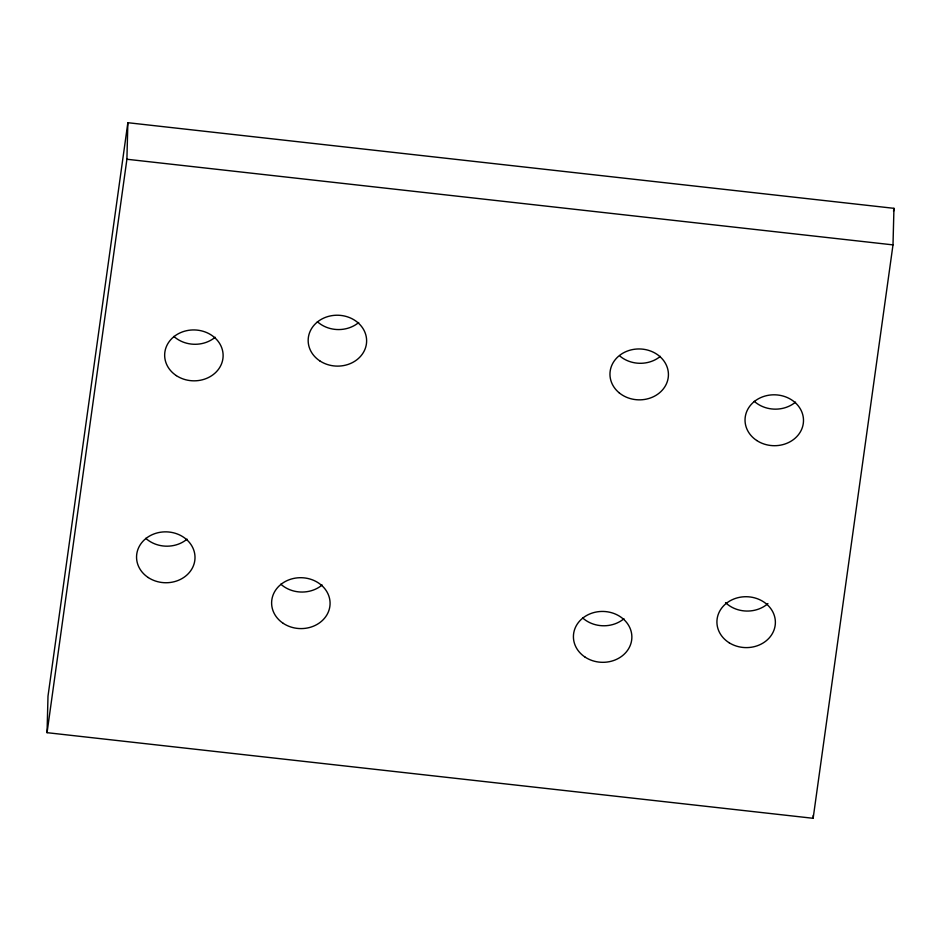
<?xml version="1.0" encoding="UTF-8"?>
<svg xmlns="http://www.w3.org/2000/svg" width="941" height="941" viewBox="0 0 941 941"><rect width="100%" height="100%" fill="white"/><g stroke="black" fill="none" stroke-linecap="round" stroke-linejoin="round"><path stroke-width="1.41" d="M47.05 732.674L48.003 696.117L127.858 122.706L893.95 208.326L892.997 244.883L813.142 818.294L47.05 732.674L126.906 159.252L127.858 122.706M813.142 818.294L813.224 815.377M893.55 211.243L893.95 208.326M126.906 159.252L892.997 244.883M215.183 337.243A29.23 25.442 1.5 0 1 173.85 336.408M795.557 402.113A29.23 25.442 1.5 0 1 754.223 401.278M187.071 539.146A29.23 25.442 1.5 0 1 145.737 538.311M767.938 603.604A29.23 25.442 1.5 0 1 725.535 602.64M322.14 585.008A29.23 25.442 1.5 0 1 280.806 584.173M358.697 322.528A29.23 25.442 1.5 0 1 317.364 321.693M623.942 618.743A29.23 25.442 1.5 0 1 582.608 617.896M660.37 356.357A29.23 25.442 1.5 0 1 620.119 356.263M176.343 375.624A29.23 25.442 1.5 0 0 222.911 358.627A29.23 25.442 1.5 0 0 182.425 331.902A29.23 25.442 1.5 0 0 176.343 375.624M148.219 577.527A29.23 25.442 1.5 0 0 194.799 560.542A29.23 25.442 1.5 0 0 154.312 533.818A29.23 25.442 1.5 0 0 148.219 577.527M756.717 440.494A29.23 25.442 1.5 0 0 803.285 423.497A29.23 25.442 1.5 0 0 762.798 396.773A29.23 25.442 1.5 0 0 756.717 440.494M729.157 642.762A29.23 25.442 1.5 0 0 775.243 624.812A29.23 25.442 1.5 0 0 734.051 598.923A29.23 25.442 1.5 0 0 729.157 642.762M283.3 623.389A29.23 25.442 1.5 0 0 329.868 606.392A29.23 25.442 1.5 0 0 289.381 579.668A29.23 25.442 1.5 0 0 283.3 623.389M319.846 360.909A29.23 25.442 1.5 0 0 366.414 343.912A29.23 25.442 1.5 0 0 325.939 317.188A29.23 25.442 1.5 0 0 319.846 360.909M619.166 392.809A29.23 25.442 1.5 0 0 667.651 380.411A29.23 25.442 1.5 0 0 630.764 349.981A29.23 25.442 1.5 0 0 619.166 392.809M585.09 657.112A29.23 25.442 1.5 0 0 631.658 640.127A29.23 25.442 1.5 0 0 591.171 613.403A29.23 25.442 1.5 0 0 585.09 657.112"/></g></svg>
